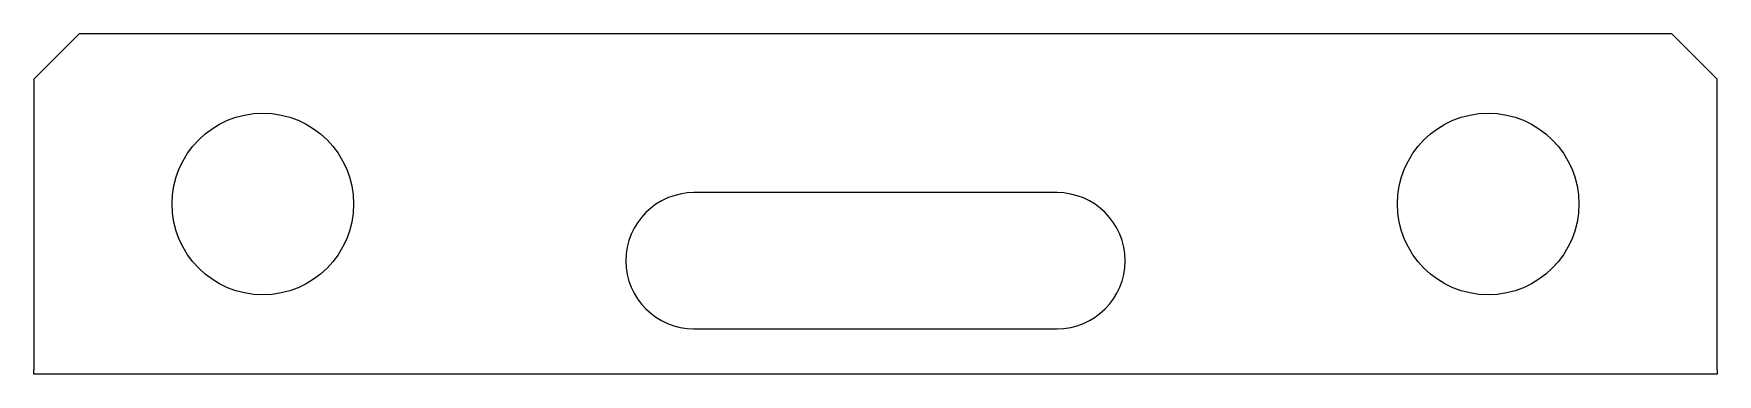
# Model space of a CAD drawing. Extents: x 0 to 2826, y 0 to 813.
# Drawn here: x 544.6 to 915.6, y 197.2 to 272.2 of the extents above; entities that cross this region are included whole.
import ezdxf

# ---------------------------------------------------------------- set-up
doc = ezdxf.new("R2010")
doc.units = 0
doc.linetypes.add('SLD-CONTINUA', pattern=[0])
doc.layers.get('0').update_dxf_attribs({"linetype": 'CONTINUOUS'})

msp = doc.modelspace()

# ---------------------------------------------------------------- linework, layer by layer
at = {"color": 7, "linetype": 'SLD-CONTINUA'}
for p, q in [((554.634, 272.224), (544.634, 262.224)), ((905.634, 272.224), (554.634, 272.224)), ((915.634, 262.224), (905.634, 272.224)), ((544.634, 262.224), (544.634, 198.224)), ((915.634, 198.224), (915.634, 262.224)), ((770.134, 237.224), (690.134, 237.224)), ((690.134, 207.224), (770.134, 207.224)), ((544.634, 197.224), (544.634, 198.224)), ((915.634, 197.224), (544.634, 197.224)), ((915.634, 198.224), (915.634, 197.224))]:
    msp.add_line(p, q, dxfattribs=at)
for centre in [(595.134, 234.724), (865.134, 234.724)]:
    msp.add_circle(centre, 20, dxfattribs=at)
for centre, start, end in [((690.134, 222.224), 90, 270), ((770.134, 222.224), 270, 90)]:
    msp.add_arc(centre, 15, start, end, dxfattribs=at)

doc.saveas('drawing.dxf')
